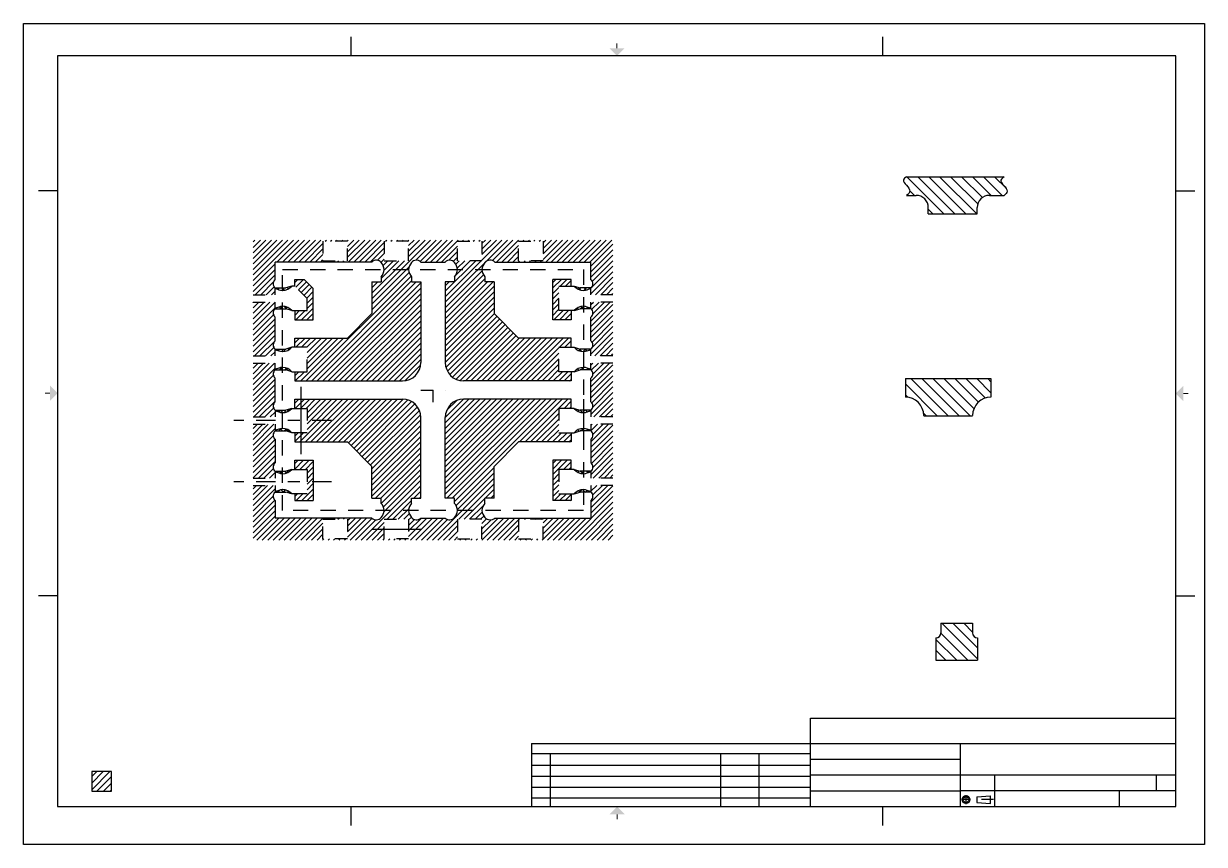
# Model space of a CAD drawing. Header units: millimetres. Extents: x 393.2 to 449.6, y 107.5 to 114.2.
# Drawn here: x 425.11 to 434.77, y 107.5 to 114.22 of the extents above; entities that cross this region are included whole.
import ezdxf

# ---------------------------------------------------------------- set-up
doc = ezdxf.new("R2010")
doc.units = ezdxf.units.MM
doc.header["$LTSCALE"] = 0.5
for name, pattern in [('CENTER', [50.8, 31.75, -6.35, 6.35, -6.35]), ('HIDDEN', [0.375, 0.25, -0.125]), ('PHANTOM', [2.5, 1.25, -0.25, 0.25, -0.25, 0.25, -0.25])]:
    doc.linetypes.add(name, pattern=pattern)
for name, color, linetype in [('1D', 4, 'Continuous'), ('BTM', 7, 'HIDDEN'), ('CEN', 2, 'CENTER'), ('DIM', 3, 'Continuous'), ('HEB', 4, 'Continuous'), ('HET', 6, 'Continuous'), ('PKG', 1, 'PHANTOM'), ('TB', 7, 'Continuous')]:
    doc.layers.add(name, color=color, linetype=linetype)
pattern_1 = [(45, (427.21077, 110.542206), (-0.02245064, 0.02245064), []), (135, (427.21077, 110.542206), (-0.02245064, -0.02245064), [])]
pattern_2 = [(135, (407.43764, 111.00964), (-0.04490128, -0.04490128), [])]

# ---------------------------------------------------------------- blocks, each defined once
blk = doc.blocks.new('FR')
at = {"layer": 'TB'}
for p, q in [((78.32, 188.67), (78.32, 193.22)), ((205.52, 188.67), (205.52, 193.22)), ((8.12, 188.67), (8.12, 9.03)), ((275.59, 188.67), (8.12, 188.67)), ((275.59, 9.03), (275.59, 188.67)), ((3.57, 156.43), (8.12, 156.43)), ((275.59, 156.36), (280.13, 156.36)), ((3.57, 59.52), (8.12, 59.52)), ((275.59, 59.44), (280.13, 59.44)), ((188.21, 30.23), (275.59, 30.23)), ((188.21, 9.03), (188.21, 30.23)), ((121.48, 24.17), (121.48, 9.03)), ((121.48, 24.17), (188.21, 24.17)), ((188.21, 24.17), (275.59, 24.17)), ((224.1, 9.03), (224.1, 24.17)), ((121.48, 21.74), (188.21, 21.74)), ((126.03, 9.03), (126.03, 21.74)), ((166.76, 9.03), (166.76, 21.74)), ((175.96, 9.03), (175.96, 21.74)), ((188.21, 20.42), (224.1, 20.42)), ((121.48, 18.92), (188.21, 18.92)), ((121.48, 16.3), (188.21, 16.3)), ((188.21, 16.66), (275.59, 16.66)), ((232.32, 9.03), (232.32, 16.66)), ((270.99, 12.86), (270.99, 16.66)), ((121.48, 13.68), (188.21, 13.68)), ((188.21, 12.85), (224.1, 12.85)), ((224.1, 12.86), (275.59, 12.86)), ((228.03, 11.36), (231.26, 11.65)), ((228.03, 11.36), (228.03, 10.06)), ((231.26, 9.76), (231.26, 11.65)), ((262.17, 9.03), (262.17, 12.86)), ((8.12, 9.03), (275.59, 9.03)), ((78.35, 4.49), (78.35, 9.03)), ((121.48, 11.17), (188.21, 11.17)), ((205.55, 4.49), (205.55, 9.03)), ((228.03, 10.06), (231.26, 9.76))]:
    blk.add_line(p, q, dxfattribs=at)
at = {"layer": 'TB', "color": 1, "linetype": 'CENTER', "ltscale": 0.002}
for p, q in [((225.43, 9.62), (225.43, 11.79)), ((226.52, 10.71), (224.34, 10.71)), ((232.03, 10.71), (227.29, 10.71))]:
    blk.add_line(p, q, dxfattribs=at)
at = {"layer": 'TB'}
blk.add_lwpolyline([(0, 196.39), (282.46, 196.39), (282.46, 0), (0, 0)], close=True, dxfattribs=at)
at = {"layer": 'TB', "const_width": 0.242}
for points in [[(141.92, 191.7), (141.92, 190.49)], [(5.09, 107.97), (6.3, 107.97)], [(278.62, 107.9), (277.41, 107.9)], [(141.95, 6), (141.95, 7.21)]]:
    blk.add_lwpolyline(points, dxfattribs=at)
at = {"layer": 'TB'}
for radius in [0.945, 0.649]:
    blk.add_circle((225.43, 10.71), radius, dxfattribs=at)
for points in [[(140.1, 190.49), (143.74, 190.49), (141.92, 188.67)], [(6.3, 106.16), (6.3, 109.79), (8.12, 107.97)], [(277.41, 106.08), (277.41, 109.72), (275.59, 107.9)], [(140.13, 7.21), (143.77, 7.21), (141.95, 9.03)]]:
    blk.add_solid(points, dxfattribs=at)

msp = doc.modelspace()

# ---------------------------------------------------------------- hatches: boundary and pattern name
at = {"ltscale": 0.1}
h = msp.add_hatch(dxfattribs=at)
h.set_pattern_fill('ANSI31', color=0, scale=0.02, angle=90, style=0)
h.set_pattern_definition(pattern_2)
edge = h.paths.add_edge_path()
edge.add_line((433.0094, 112.8135), (433.1298, 112.8135))
edge.add_spline(control_points=[(433.1298, 112.8135), (433.1419, 112.8218), (433.1819, 112.8651), (433.0741, 112.9239), (433.1183, 112.9569), (433.1298, 112.9655)], knot_values=[0, 0, 0, 0, 0.03085, 0.109821, 0.137676, 0.137676, 0.137676, 0.137676], degree=3, periodic=0)
edge.add_line((433.1298, 112.9655), (432.331, 112.9655))
edge.add_spline(control_points=[(432.331, 112.9655), (432.32, 112.9573), (432.2779, 112.9246), (432.3847, 112.8663), (432.3447, 112.823), (432.3308, 112.8135)], knot_values=[0.001312, 0.001312, 0.001312, 0.001312, 0.027856, 0.106827, 0.137676, 0.137676, 0.137676, 0.137676], degree=3, periodic=0)
edge.add_line((432.3308, 112.8135), (432.4094, 112.8135))
edge.add_arc((432.4094, 112.7135), 0.1, 0, 90, ccw=False)
edge.add_line((432.5094, 112.7135), (432.5094, 112.6615))
edge.add_line((432.5094, 112.6615), (432.9094, 112.6615))
edge.add_line((432.9094, 112.6615), (432.9094, 112.7135))
edge.add_arc((433.0094, 112.7135), 0.1, 90, 180, ccw=False)
h = msp.add_hatch(dxfattribs=at)
h.set_pattern_fill('ANSI31', color=0, scale=0.02, angle=90, style=0)
h.set_pattern_definition(pattern_2)
h.paths.add_polyline_path([(433.0219, 111.1622), (433.0219, 111.3142), (432.3219, 111.3142), (432.3219, 111.1622, -0.414214), (432.4719, 111.0122), (432.4719, 111.0102), (432.8719, 111.0102, -0.418124)])
h = msp.add_hatch(dxfattribs=at)
h.set_pattern_fill('ANSI31', color=0, scale=0.02, angle=90, style=0)
h.set_pattern_definition([(135, (407.661746, 110.56195), (-0.04490128, -0.04490128), [])])
h.paths.add_polyline_path([(432.9118, 109.1925, -0.414214), (432.8718, 109.2325), (432.8718, 109.3125), (432.6118, 109.3125), (432.6118, 109.2325, -0.414214), (432.5718, 109.1925), (432.5718, 109.0085), (432.9118, 109.0085)])
at = {"layer": '1D'}
h = msp.add_hatch(dxfattribs=at)
h.set_pattern_fill('ANSI31', color=256, scale=0.012, angle=360, style=0)
h.set_pattern_definition([(45, (427.631674, 110.131055), (-0.02694077, 0.02694077), [])])
h.paths.add_polyline_path([(425.8269, 107.937), (425.8269, 108.0978), (425.6661, 108.0978), (425.6661, 107.937)])
at = {"layer": 'HEB', "ltscale": 0.1}
h = msp.add_hatch(dxfattribs=at)
h.set_pattern_fill('ANSI31', color=256, scale=0.01)
h.set_pattern_definition([(45, (427.430114, 110.58727), (-0.02245064, 0.02245064), [])])
h.paths.add_polyline_path([(427.4772, 110.6455), (427.3272, 110.6455), (427.3272, 110.5705), (427.4272, 110.5705), (427.4272, 110.3705), (427.3272, 110.3705), (427.3272, 110.3155), (427.4772, 110.3155)], flags=17)
h.paths.add_polyline_path([(429.5872, 110.6455), (429.4372, 110.6455), (429.4372, 110.3155), (429.5872, 110.3155), (429.5872, 110.3705), (429.4872, 110.3705), (429.4872, 110.5705), (429.5872, 110.5705)], flags=17)
h.paths.add_polyline_path([(427.1647, 110.8177, -0.442346), (427.1647, 110.8855), (427.1647, 110.9405), (426.9847, 110.9405), (426.9847, 110.5005), (427.1647, 110.5005), (427.1647, 110.5555, -0.442346), (427.1647, 110.6233)])
h.paths.add_polyline_path([(429.9297, 110.9405), (429.7497, 110.9405), (429.7497, 110.8855, -0.442346), (429.7497, 110.8177), (429.7497, 110.6233, -0.442346), (429.7497, 110.5555), (429.7497, 110.5005), (429.9297, 110.5005)])
h.paths.add_polyline_path([(429.9297, 110.4405), (429.7497, 110.4405), (429.7497, 110.3855, -0.442346), (429.7497, 110.3177), (429.7497, 110.173), (428.9631, 110.173, -0.437524), (428.8822, 110.178, -0.200628), (428.8572, 110.2355), (428.6572, 110.2355, -0.200628), (428.6322, 110.178, -0.473707), (428.558, 110.173), (428.3565, 110.173, -0.473707), (428.2822, 110.178, -0.200628), (428.2572, 110.2355), (428.0572, 110.2355, -0.200628), (428.0322, 110.178, -0.473707), (427.958, 110.173), (427.1647, 110.173), (427.1647, 110.3177, -0.442346), (427.1647, 110.3855), (427.1647, 110.4405), (426.9847, 110.4405), (426.9847, 109.993), (429.9297, 109.993)])
h.paths.add_polyline_path([(429.3572, 110.163), (429.3572, 110.003), (429.1572, 110.003), (429.1572, 110.163)], flags=16)
h.paths.add_polyline_path([(428.8572, 110.163), (428.8572, 110.003), (428.6572, 110.003), (428.6572, 110.163)], flags=16)
h.paths.add_polyline_path([(428.2572, 110.163), (428.2572, 110.003), (428.0572, 110.003), (428.0572, 110.163)], flags=16)
h.paths.add_polyline_path([(427.7572, 110.163), (427.7572, 110.003), (427.5572, 110.003), (427.5572, 110.163)], flags=16)
h.paths.add_polyline_path([(427.1647, 111.3177, -0.442346), (427.1647, 111.3855), (427.1647, 111.4405), (426.9847, 111.4405), (426.9847, 111.0005), (427.1647, 111.0005), (427.1647, 111.0555, -0.442346), (427.1647, 111.1233)])
h.paths.add_polyline_path([(429.9297, 111.4405), (429.7497, 111.4405), (429.7497, 111.3855, -0.442346), (429.7497, 111.3177), (429.7497, 111.1233, -0.442346), (429.7497, 111.0555), (429.7497, 111.0005), (429.9297, 111.0005)])
h.paths.add_polyline_path([(429.4872, 111.0705), (429.5872, 111.0705), (429.5872, 111.1455), (428.7072, 111.1455, 0.414214), (428.5572, 110.9955), (428.5572, 110.3355), (428.6322, 110.3355), (428.6322, 110.293, -0.200628), (428.6572, 110.2355), (428.8572, 110.2355, -0.200628), (428.8822, 110.293), (428.8822, 110.3355), (428.9572, 110.3355), (428.9572, 110.5955), (429.1572, 110.7955), (429.5872, 110.7955), (429.5872, 110.8705), (429.4872, 110.8705)])
h.paths.add_polyline_path([(428.3572, 110.9955, 0.414214), (428.2072, 111.1455), (427.3272, 111.1455), (427.3272, 111.0705), (427.4272, 111.0705), (427.4272, 110.8705), (427.3272, 110.8705), (427.3272, 110.7955), (427.7572, 110.7955), (427.9572, 110.5955), (427.9572, 110.3355), (428.0322, 110.3355), (428.0322, 110.293, -0.200628), (428.0572, 110.2355), (428.2572, 110.2355, -0.200628), (428.2822, 110.293), (428.2822, 110.3355), (428.3572, 110.3355)])
h.paths.add_polyline_path([(429.5872, 111.8705), (429.4872, 111.8705), (429.4872, 112.0705), (429.5872, 112.0705), (429.5872, 112.1255), (429.4372, 112.1255), (429.4372, 111.7955), (429.5872, 111.7955)], flags=17)
h.paths.add_polyline_path([(429.4872, 111.5705), (429.5872, 111.5705), (429.5872, 111.6455), (429.1572, 111.6455), (428.9572, 111.8455), (428.9572, 112.1055), (428.8822, 112.1055), (428.8822, 112.148, -0.200628), (428.8572, 112.2055), (428.6572, 112.2055, -0.200628), (428.6322, 112.148), (428.6322, 112.1055), (428.5572, 112.1055), (428.5572, 111.4455, 0.414214), (428.7072, 111.2955), (429.5872, 111.2955), (429.5872, 111.3705), (429.4872, 111.3705)])
h.paths.add_polyline_path([(429.9297, 111.9405), (429.7497, 111.9405), (429.7497, 111.8855, -0.442346), (429.7497, 111.8177), (429.7497, 111.6233, -0.442346), (429.7497, 111.5555), (429.7497, 111.5005), (429.9297, 111.5005)])
h.paths.add_polyline_path([(427.4022, 112.1255), (427.3272, 112.1255), (427.3272, 112.0705), (427.4272, 111.9705), (427.4272, 111.8705), (427.3272, 111.8705), (427.3272, 111.7955), (427.4772, 111.7955), (427.4772, 112.0505)], flags=17)
h.paths.add_polyline_path([(427.1647, 111.8177, -0.442346), (427.1647, 111.8855), (427.1647, 111.9405), (426.9847, 111.9405), (426.9847, 111.5005), (427.1647, 111.5005), (427.1647, 111.5555, -0.442346), (427.1647, 111.6233)])
h.paths.add_polyline_path([(428.3572, 112.1055), (428.2822, 112.1055), (428.2822, 112.148, -0.200628), (428.2572, 112.2055), (428.0572, 112.2055, -0.200628), (428.0322, 112.148), (428.0322, 112.1055), (427.9572, 112.1055), (427.9572, 111.8455), (427.7572, 111.6455), (427.3272, 111.6455), (427.3272, 111.5705), (427.4272, 111.5705), (427.4272, 111.3705), (427.3272, 111.3705), (427.3272, 111.2955), (428.2072, 111.2955, 0.414214), (428.3572, 111.4455)])
h.paths.add_polyline_path([(429.9297, 112.448), (426.9847, 112.448), (426.9847, 112.0005), (427.1647, 112.0005), (427.1647, 112.0555, -0.442346), (427.1647, 112.1233), (427.1647, 112.268), (427.958, 112.268, -0.473707), (428.0322, 112.263, -0.200628), (428.0572, 112.2055), (428.2572, 112.2055, -0.200628), (428.2822, 112.263, -0.473707), (428.3565, 112.268), (428.558, 112.268, -0.473707), (428.6322, 112.263, -0.200628), (428.6572, 112.2055), (428.8572, 112.2055, -0.200628), (428.8822, 112.263, -0.437524), (428.9631, 112.268), (429.7497, 112.268), (429.7497, 112.1233, -0.442346), (429.7497, 112.0555), (429.7497, 112.0005), (429.9297, 112.0005)])
h.paths.add_polyline_path([(428.6572, 112.438), (428.8572, 112.438), (428.8572, 112.278), (428.6572, 112.278)], flags=16)
h.paths.add_polyline_path([(428.2572, 112.278), (428.0572, 112.278), (428.0572, 112.438), (428.2572, 112.438)], flags=16)
h.paths.add_polyline_path([(429.1572, 112.438), (429.3572, 112.438), (429.3572, 112.278), (429.1572, 112.278)], flags=16)
h.paths.add_polyline_path([(427.7572, 112.278), (427.5572, 112.278), (427.5572, 112.438), (427.7572, 112.438)], flags=16)
at = {"layer": 'HET'}
h = msp.add_hatch(dxfattribs=at)
h.set_pattern_fill('ANSI37', color=6, scale=0.01)
h.set_pattern_definition(pattern_1)
edge = h.paths.add_edge_path()
edge.add_line((427.2272, 110.5555), (427.1647, 110.5555))
edge.add_arc((427.2341, 110.6645), 0.1292, 237.54819, 266.96247)
edge.add_line((427.2272, 110.5355), (427.2272, 110.5555))
edge = h.paths.add_edge_path()
edge.add_line((427.3022, 110.5705), (427.2522, 110.5555))
edge.add_line((427.2522, 110.5555), (427.2272, 110.5555))
edge.add_line((427.2272, 110.5555), (427.2272, 110.5355))
edge.add_arc((427.2277, 110.6324), 0.097, 269.75288, 320.28091)
edge = h.paths.add_edge_path()
edge.add_arc((427.2341, 110.2764), 0.1292, 93.03753, 122.45181)
edge.add_line((427.1647, 110.3855), (427.2272, 110.3855))
edge.add_line((427.2272, 110.3855), (427.2272, 110.4055))
edge = h.paths.add_edge_path()
edge.add_line((427.2272, 110.4055), (427.2272, 110.3855))
edge.add_line((427.2272, 110.3855), (427.2522, 110.3855))
edge.add_line((427.2522, 110.3855), (427.3022, 110.3705))
edge.add_arc((427.2277, 110.3085), 0.097, 39.71909, 90.24712)
edge = h.paths.add_edge_path()
edge.add_line((427.2272, 111.0555), (427.1647, 111.0555))
edge.add_arc((427.2341, 111.1645), 0.1292, 237.54819, 266.96247)
edge.add_line((427.2272, 111.0355), (427.2272, 111.0555))
edge = h.paths.add_edge_path()
edge.add_line((427.3022, 111.0705), (427.2522, 111.0555))
edge.add_line((427.2522, 111.0555), (427.2272, 111.0555))
edge.add_line((427.2272, 111.0555), (427.2272, 111.0355))
edge.add_arc((427.2277, 111.1324), 0.097, 269.75288, 320.28091)
edge = h.paths.add_edge_path()
edge.add_arc((427.2341, 110.7764), 0.1292, 93.03753, 122.45181)
edge.add_line((427.1647, 110.8855), (427.2272, 110.8855))
edge.add_line((427.2272, 110.8855), (427.2272, 110.9055))
edge = h.paths.add_edge_path()
edge.add_line((427.2272, 110.9055), (427.2272, 110.8855))
edge.add_line((427.2272, 110.8855), (427.2522, 110.8855))
edge.add_line((427.2522, 110.8855), (427.3022, 110.8705))
edge.add_arc((427.2277, 110.8085), 0.097, 39.71909, 90.24712)
edge = h.paths.add_edge_path()
edge.add_line((427.2272, 111.5555), (427.1647, 111.5555))
edge.add_arc((427.2341, 111.6645), 0.1292, 237.54819, 266.96247)
edge.add_line((427.2272, 111.5355), (427.2272, 111.5555))
edge = h.paths.add_edge_path()
edge.add_line((427.3022, 111.5705), (427.2522, 111.5555))
edge.add_line((427.2522, 111.5555), (427.2272, 111.5555))
edge.add_line((427.2272, 111.5555), (427.2272, 111.5355))
edge.add_arc((427.2277, 111.6324), 0.097, 269.75288, 320.28091)
edge = h.paths.add_edge_path()
edge.add_arc((427.2282, 111.3099), 0.0956, 90.60279, 127.75523)
edge.add_line((427.1697, 111.3855), (427.2272, 111.3855))
edge.add_line((427.2272, 111.3855), (427.2272, 111.4055))
edge = h.paths.add_edge_path()
edge.add_line((427.2272, 111.4055), (427.2272, 111.3855))
edge.add_line((427.2272, 111.3855), (427.2522, 111.3855))
edge.add_line((427.2522, 111.3855), (427.3022, 111.3705))
edge.add_arc((427.2277, 111.3085), 0.097, 39.71909, 90.24712)
edge = h.paths.add_edge_path()
edge.add_line((427.2272, 112.0555), (427.1647, 112.0555))
edge.add_arc((427.2341, 112.1645), 0.1292, 237.54819, 266.96247)
edge.add_line((427.2272, 112.0355), (427.2272, 112.0555))
edge = h.paths.add_edge_path()
edge.add_line((427.3022, 112.0705), (427.2522, 112.0555))
edge.add_line((427.2522, 112.0555), (427.2272, 112.0555))
edge.add_line((427.2272, 112.0555), (427.2272, 112.0355))
edge.add_arc((427.2277, 112.1324), 0.097, 269.75288, 320.28091)
edge = h.paths.add_edge_path()
edge.add_arc((427.2341, 111.7764), 0.1292, 93.03753, 122.45181)
edge.add_line((427.1647, 111.8855), (427.2272, 111.8855))
edge.add_line((427.2272, 111.8855), (427.2272, 111.9055))
edge = h.paths.add_edge_path()
edge.add_line((427.2272, 111.9055), (427.2272, 111.8855))
edge.add_line((427.2272, 111.8855), (427.2522, 111.8855))
edge.add_line((427.2522, 111.8855), (427.3022, 111.8705))
edge.add_arc((427.2277, 111.8085), 0.097, 39.71909, 90.24712)
h = msp.add_hatch(dxfattribs=at)
h.set_pattern_fill('ANSI37', color=6, scale=0.01)
h.set_pattern_definition(pattern_1)
edge = h.paths.add_edge_path()
edge.add_line((429.6872, 110.5555), (429.7497, 110.5555))
edge.add_arc((429.6804, 110.6645), 0.1292, 273.03753, 302.45181, ccw=False)
edge.add_line((429.6872, 110.5355), (429.6872, 110.5555))
edge = h.paths.add_edge_path()
edge.add_line((429.6122, 110.5705), (429.6622, 110.5555))
edge.add_line((429.6622, 110.5555), (429.6872, 110.5555))
edge.add_line((429.6872, 110.5555), (429.6872, 110.5355))
edge.add_arc((429.6868, 110.6324), 0.097, 219.71909, 270.24712, ccw=False)
edge = h.paths.add_edge_path()
edge.add_arc((429.6804, 110.2764), 0.1292, 57.54819, 86.96247, ccw=False)
edge.add_line((429.7497, 110.3855), (429.6872, 110.3855))
edge.add_line((429.6872, 110.3855), (429.6872, 110.4055))
edge = h.paths.add_edge_path()
edge.add_line((429.6872, 110.4055), (429.6872, 110.3855))
edge.add_line((429.6872, 110.3855), (429.6622, 110.3855))
edge.add_line((429.6622, 110.3855), (429.6122, 110.3705))
edge.add_arc((429.6868, 110.3085), 0.097, 89.75288, 140.28091, ccw=False)
edge = h.paths.add_edge_path()
edge.add_line((429.6872, 111.0555), (429.7497, 111.0555))
edge.add_arc((429.6804, 111.1645), 0.1292, 273.03753, 302.45181, ccw=False)
edge.add_line((429.6872, 111.0355), (429.6872, 111.0555))
edge = h.paths.add_edge_path()
edge.add_line((429.6122, 111.0705), (429.6622, 111.0555))
edge.add_line((429.6622, 111.0555), (429.6872, 111.0555))
edge.add_line((429.6872, 111.0555), (429.6872, 111.0355))
edge.add_arc((429.6868, 111.1324), 0.097, 219.71909, 270.24712, ccw=False)
edge = h.paths.add_edge_path()
edge.add_arc((429.6804, 110.7764), 0.1292, 57.54819, 86.96247, ccw=False)
edge.add_line((429.7497, 110.8855), (429.6872, 110.8855))
edge.add_line((429.6872, 110.8855), (429.6872, 110.9055))
edge = h.paths.add_edge_path()
edge.add_line((429.6872, 110.9055), (429.6872, 110.8855))
edge.add_line((429.6872, 110.8855), (429.6622, 110.8855))
edge.add_line((429.6622, 110.8855), (429.6122, 110.8705))
edge.add_arc((429.6868, 110.8085), 0.097, 89.75288, 140.28091, ccw=False)
edge = h.paths.add_edge_path()
edge.add_line((429.6872, 111.5555), (429.7497, 111.5555))
edge.add_arc((429.6804, 111.6645), 0.1292, 273.03753, 302.45181, ccw=False)
edge.add_line((429.6872, 111.5355), (429.6872, 111.5555))
edge = h.paths.add_edge_path()
edge.add_line((429.6122, 111.5705), (429.6622, 111.5555))
edge.add_line((429.6622, 111.5555), (429.6872, 111.5555))
edge.add_line((429.6872, 111.5555), (429.6872, 111.5355))
edge.add_arc((429.6868, 111.6324), 0.097, 219.71909, 270.24712, ccw=False)
edge = h.paths.add_edge_path()
edge.add_arc((429.6804, 111.2764), 0.1292, 57.54819, 86.96247, ccw=False)
edge.add_line((429.7497, 111.3855), (429.6872, 111.3855))
edge.add_line((429.6872, 111.3855), (429.6872, 111.4055))
edge = h.paths.add_edge_path()
edge.add_line((429.6872, 111.4055), (429.6872, 111.3855))
edge.add_line((429.6872, 111.3855), (429.6622, 111.3855))
edge.add_line((429.6622, 111.3855), (429.6122, 111.3705))
edge.add_arc((429.6868, 111.3085), 0.097, 89.75288, 140.28091, ccw=False)
edge = h.paths.add_edge_path()
edge.add_line((429.6872, 112.0555), (429.7497, 112.0555))
edge.add_arc((429.6804, 112.1645), 0.1292, 273.03753, 302.45181, ccw=False)
edge.add_line((429.6872, 112.0355), (429.6872, 112.0555))
edge = h.paths.add_edge_path()
edge.add_line((429.6122, 112.0705), (429.6622, 112.0555))
edge.add_line((429.6622, 112.0555), (429.6872, 112.0555))
edge.add_line((429.6872, 112.0555), (429.6872, 112.0355))
edge.add_arc((429.6868, 112.1324), 0.097, 219.71909, 270.24712, ccw=False)
edge = h.paths.add_edge_path()
edge.add_arc((429.6804, 111.7764), 0.1292, 57.54819, 86.96247, ccw=False)
edge.add_line((429.7497, 111.8855), (429.6872, 111.8855))
edge.add_line((429.6872, 111.8855), (429.6872, 111.9055))
edge = h.paths.add_edge_path()
edge.add_line((429.6872, 111.9055), (429.6872, 111.8855))
edge.add_line((429.6872, 111.8855), (429.6622, 111.8855))
edge.add_line((429.6622, 111.8855), (429.6122, 111.8705))
edge.add_arc((429.6868, 111.8085), 0.097, 89.75288, 140.28091, ccw=False)

# ---------------------------------------------------------------- linework, layer by layer
at = {"ltscale": 0.1}
for p, q in [((432.331, 112.9655), (433.1298, 112.9655)), ((432.3308, 112.8135), (432.4094, 112.8135)), ((433.0094, 112.8135), (433.1298, 112.8135)), ((432.5094, 112.6615), (432.9094, 112.6615)), ((432.3219, 111.3142), (433.0219, 111.3142)), ((432.3219, 111.3142), (432.3219, 111.1622)), ((433.0219, 111.3142), (433.0219, 111.1622)), ((432.4719, 111.0122), (432.4719, 111.0102)), ((432.4719, 111.0102), (432.8719, 111.0102)), ((432.6118, 109.3125), (432.8718, 109.3125)), ((432.6118, 109.3125), (432.6118, 109.2325)), ((432.8718, 109.3125), (432.8718, 109.2325)), ((432.5718, 109.1925), (432.5718, 109.0085)), ((432.9118, 109.1925), (432.9118, 109.0085)), ((432.5718, 109.0085), (432.9118, 109.0085))]:
    msp.add_line(p, q, dxfattribs=at)
at = {"color": 0, "ltscale": 0.1}
for p, q in [((432.5094, 112.6615), (432.5094, 112.7135)), ((432.9094, 112.6615), (432.9094, 112.7135))]:
    msp.add_line(p, q, dxfattribs=at)
for p, q in [((427.958, 112.268), (427.1647, 112.268)), ((427.1647, 112.1233), (427.1647, 112.268)), ((428.3565, 112.268), (428.558, 112.268)), ((428.9631, 112.268), (429.7497, 112.268)), ((429.7497, 112.1233), (429.7497, 112.268)), ((427.3022, 112.0705), (427.2522, 112.0555)), ((427.3272, 112.0705), (427.3022, 112.0705)), ((427.3272, 112.0705), (427.3272, 112.1255)), ((427.3272, 112.1255), (427.4022, 112.1255)), ((427.4022, 112.1255), (427.4772, 112.0505)), ((427.9572, 112.1055), (428.0322, 112.1055)), ((427.9572, 112.1055), (427.9572, 111.8455)), ((428.0322, 112.148), (428.0322, 112.1055)), ((428.2822, 112.148), (428.2822, 112.1055)), ((428.2822, 112.1055), (428.3572, 112.1055)), ((428.3572, 112.1055), (428.3572, 111.4455)), ((428.6322, 112.1055), (428.5572, 112.1055)), ((428.5572, 112.1055), (428.5572, 111.4455)), ((428.6322, 112.148), (428.6322, 112.1055)), ((428.8822, 112.148), (428.8822, 112.1055)), ((428.9572, 112.1055), (428.8822, 112.1055)), ((428.9572, 112.1055), (428.9572, 111.8455)), ((429.5872, 112.1255), (429.4372, 112.1255)), ((429.4372, 111.7955), (429.4372, 112.1255)), ((429.5872, 112.0705), (429.5872, 112.1255)), ((429.5872, 112.0705), (429.6122, 112.0705)), ((429.6122, 112.0705), (429.6622, 112.0555)), ((427.1647, 112.0555), (427.2522, 112.0555)), ((427.4772, 111.7955), (427.4772, 112.0505)), ((429.7497, 112.0555), (429.6622, 112.0555)), ((427.1647, 111.8855), (427.2522, 111.8855)), ((427.3022, 111.8705), (427.2522, 111.8855)), ((427.3022, 111.8705), (427.3272, 111.8705)), ((427.3272, 111.8705), (427.3272, 111.7955)), ((429.5872, 111.8705), (429.5872, 111.7955)), ((429.6122, 111.8705), (429.5872, 111.8705)), ((429.6122, 111.8705), (429.6622, 111.8855)), ((429.7497, 111.8855), (429.6622, 111.8855)), ((427.1647, 111.6233), (427.1647, 111.8177)), ((427.3272, 111.7955), (427.4772, 111.7955)), ((427.7572, 111.6455), (427.9572, 111.8455)), ((429.1572, 111.6455), (428.9572, 111.8455)), ((429.5872, 111.7955), (429.4372, 111.7955)), ((429.7497, 111.6233), (429.7497, 111.8177)), ((427.3272, 111.5705), (427.3272, 111.6455)), ((427.3272, 111.6455), (427.7572, 111.6455)), ((429.5872, 111.6455), (429.1572, 111.6455)), ((429.5872, 111.5705), (429.5872, 111.6455)), ((427.1647, 111.5555), (427.2522, 111.5555)), ((427.3022, 111.5705), (427.2522, 111.5555)), ((427.3272, 111.5705), (427.3022, 111.5705)), ((429.5872, 111.5705), (429.6122, 111.5705)), ((429.6122, 111.5705), (429.6622, 111.5555)), ((429.7497, 111.5555), (429.6622, 111.5555)), ((427.1647, 111.3855), (427.2522, 111.3855)), ((427.3022, 111.3705), (427.2522, 111.3855)), ((429.6122, 111.3705), (429.6622, 111.3855)), ((429.7497, 111.3855), (429.6622, 111.3855)), ((427.1647, 111.1233), (427.1647, 111.3177)), ((427.3022, 111.3705), (427.3272, 111.3705)), ((427.3272, 111.3705), (427.3272, 111.2955)), ((427.3272, 111.2955), (428.2072, 111.2955)), ((429.5872, 111.2955), (428.7072, 111.2955)), ((429.5872, 111.3705), (429.5872, 111.2955)), ((429.6122, 111.3705), (429.5872, 111.3705)), ((429.7497, 111.1233), (429.7497, 111.3177)), ((427.3272, 111.0705), (427.3272, 111.1455)), ((427.3272, 111.1455), (428.2072, 111.1455)), ((429.5872, 111.1455), (428.7072, 111.1455)), ((429.5872, 111.0705), (429.5872, 111.1455)), ((427.1647, 111.0555), (427.2522, 111.0555)), ((427.3022, 111.0705), (427.2522, 111.0555)), ((427.3022, 111.0705), (427.3272, 111.0705)), ((428.3572, 110.3355), (428.3572, 110.9955)), ((428.5572, 110.3355), (428.5572, 110.9955)), ((429.6122, 111.0705), (429.5872, 111.0705)), ((429.6122, 111.0705), (429.6622, 111.0555)), ((429.7497, 111.0555), (429.6622, 111.0555)), ((427.1647, 110.8855), (427.2522, 110.8855)), ((427.1647, 110.8177), (427.1647, 110.6233)), ((427.3022, 110.8705), (427.2522, 110.8855)), ((427.3272, 110.8705), (427.3022, 110.8705)), ((427.3272, 110.8705), (427.3272, 110.7955)), ((429.5872, 110.8705), (429.5872, 110.7955)), ((429.5872, 110.8705), (429.6122, 110.8705)), ((429.6122, 110.8705), (429.6622, 110.8855)), ((429.7497, 110.8855), (429.6622, 110.8855)), ((429.7497, 110.8177), (429.7497, 110.6233)), ((427.3272, 110.7955), (427.7572, 110.7955)), ((427.7572, 110.7955), (427.9572, 110.5955)), ((429.1572, 110.7955), (428.9572, 110.5955)), ((429.5872, 110.7955), (429.1572, 110.7955)), ((427.3272, 110.5705), (427.3272, 110.6455)), ((427.3272, 110.6455), (427.4772, 110.6455)), ((427.4772, 110.6455), (427.4772, 110.3155)), ((429.5872, 110.6455), (429.4372, 110.6455)), ((429.4372, 110.6455), (429.4372, 110.3155)), ((429.5872, 110.5705), (429.5872, 110.6455)), ((427.1647, 110.5555), (427.2522, 110.5555)), ((427.3022, 110.5705), (427.2522, 110.5555)), ((427.3022, 110.5705), (427.3272, 110.5705)), ((427.9572, 110.3355), (427.9572, 110.5955)), ((428.9572, 110.3355), (428.9572, 110.5955)), ((429.6122, 110.5705), (429.5872, 110.5705)), ((429.6122, 110.5705), (429.6622, 110.5555)), ((429.7497, 110.5555), (429.6622, 110.5555)), ((427.1647, 110.3855), (427.2522, 110.3855)), ((427.1647, 110.3177), (427.1647, 110.173)), ((427.3022, 110.3705), (427.2522, 110.3855)), ((427.3272, 110.3705), (427.3022, 110.3705)), ((427.3272, 110.3705), (427.3272, 110.3155)), ((427.9572, 110.3355), (428.0322, 110.3355)), ((428.0322, 110.293), (428.0322, 110.3355)), ((428.2822, 110.3355), (428.3572, 110.3355)), ((428.2822, 110.293), (428.2822, 110.3355)), ((428.6322, 110.3355), (428.5572, 110.3355)), ((428.6322, 110.293), (428.6322, 110.3355)), ((428.9572, 110.3355), (428.8822, 110.3355)), ((428.8822, 110.293), (428.8822, 110.3355)), ((429.5872, 110.3705), (429.5872, 110.3155)), ((429.5872, 110.3705), (429.6122, 110.3705)), ((429.6122, 110.3705), (429.6622, 110.3855)), ((429.7497, 110.3855), (429.6622, 110.3855)), ((429.7497, 110.3177), (429.7497, 110.173)), ((427.3272, 110.3155), (427.4772, 110.3155)), ((429.5872, 110.3155), (429.4372, 110.3155)), ((427.958, 110.173), (427.1647, 110.173)), ((428.3565, 110.173), (428.558, 110.173)), ((428.9631, 110.173), (429.7497, 110.173)), ((425.8269, 108.0978), (425.6661, 108.0978)), ((425.6661, 108.0978), (425.6661, 107.937)), ((425.8269, 107.937), (425.8269, 108.0978)), ((425.6661, 107.937), (425.8269, 107.937))]:
    msp.add_line(p, q)
for centre, start, end in [((432.4094, 112.7135), 360, 90), ((433.0094, 112.7135), 90, 180)]:
    msp.add_arc(centre, 0.1, start, end, dxfattribs=at)
for centre, radius, start, end in [((427.993, 112.2351), 0.0481, 35.45452, 136.84345), ((427.976, 112.2043), 0.0813, 0.80948, 46.18765), ((428.3385, 112.2043), 0.0813, 133.81235, 179.19052), ((428.3214, 112.2351), 0.0481, 43.15655, 144.54548), ((428.593, 112.2351), 0.0481, 35.45452, 136.84345), ((428.576, 112.2043), 0.0813, 0.80948, 46.18765), ((428.9385, 112.2043), 0.0813, 133.81235, 179.19052), ((428.925, 112.2281), 0.0552, 46.27571, 140.7978), ((427.976, 112.2066), 0.0813, 313.81235, 359.19052), ((428.3385, 112.2066), 0.0813, 180.80948, 226.18765), ((428.576, 112.2066), 0.0813, 313.81235, 359.19052), ((428.9385, 112.2066), 0.0813, 180.80948, 226.18765), ((427.1956, 112.0894), 0.0458, 132.27594, 227.72406), ((427.2277, 112.1324), 0.097, 269.75288, 320.28091), ((429.6868, 112.1324), 0.097, 219.71909, 270.24712), ((429.7189, 112.0894), 0.0458, 312.27594, 47.72406), ((427.2341, 112.1645), 0.1292, 237.54819, 266.96247), ((429.6804, 112.1645), 0.1292, 273.03753, 302.45181), ((427.1956, 111.8516), 0.0458, 132.27594, 227.72406), ((427.2341, 111.7764), 0.1292, 93.03753, 122.45181), ((427.2277, 111.8085), 0.097, 39.71909, 90.24712), ((429.6868, 111.8085), 0.097, 89.75288, 140.28091), ((429.6804, 111.7764), 0.1292, 57.54819, 86.96247), ((429.7189, 111.8516), 0.0458, 312.27594, 47.72406), ((427.1956, 111.5894), 0.0458, 132.27594, 227.72406), ((429.7189, 111.5894), 0.0458, 312.27594, 47.72406), ((427.2341, 111.6645), 0.1292, 237.54819, 266.96247), ((427.2277, 111.6324), 0.097, 269.75288, 320.28091), ((429.6868, 111.6324), 0.097, 219.71909, 270.24712), ((429.6804, 111.6645), 0.1292, 273.03753, 302.45181), ((427.1956, 111.3516), 0.0458, 132.27594, 227.72406), ((427.2341, 111.2764), 0.1292, 93.03753, 122.45181), ((427.2277, 111.3085), 0.097, 39.71909, 90.24712), ((428.2072, 111.4455), 0.15, 270, 0), ((428.7072, 111.4455), 0.15, 180, 270), ((429.6868, 111.3085), 0.097, 89.75288, 140.28091), ((429.6804, 111.2764), 0.1292, 57.54819, 86.96247), ((429.7189, 111.3516), 0.0458, 312.27594, 47.72406), ((427.1956, 111.0894), 0.0458, 132.27594, 227.72406), ((428.2072, 110.9955), 0.15, 0, 90), ((428.7072, 110.9955), 0.15, 90, 180), ((429.7189, 111.0894), 0.0458, 312.27594, 47.72406), ((427.2341, 111.1645), 0.1292, 237.54819, 266.96247), ((427.2277, 111.1324), 0.097, 269.75288, 320.28091), ((429.6868, 111.1324), 0.097, 219.71909, 270.24712), ((429.6804, 111.1645), 0.1292, 273.03753, 302.45181), ((427.2341, 110.7764), 0.1292, 93.03753, 122.45181), ((427.2277, 110.8085), 0.097, 39.71909, 90.24712), ((429.6868, 110.8085), 0.097, 89.75288, 140.28091), ((429.6804, 110.7764), 0.1292, 57.54819, 86.96247), ((427.1956, 110.8516), 0.0458, 132.27594, 227.72406), ((429.7189, 110.8516), 0.0458, 312.27594, 47.72406), ((427.1956, 110.5894), 0.0458, 132.27594, 227.72406), ((429.7189, 110.5894), 0.0458, 312.27594, 47.72406), ((427.2341, 110.6645), 0.1292, 237.54819, 266.96247), ((427.2277, 110.6324), 0.097, 269.75288, 320.28091), ((429.6868, 110.6324), 0.097, 219.71909, 270.24712), ((429.6804, 110.6645), 0.1292, 273.03753, 302.45181), ((427.1956, 110.3516), 0.0458, 132.27594, 227.72406), ((427.2341, 110.2764), 0.1292, 93.03753, 122.45181), ((427.2277, 110.3085), 0.097, 39.71909, 90.24712), ((429.6868, 110.3085), 0.097, 89.75288, 140.28091), ((429.6804, 110.2764), 0.1292, 57.54819, 86.96247), ((429.7189, 110.3516), 0.0458, 312.27594, 47.72406), ((427.976, 110.2343), 0.0813, 0.80948, 46.18765), ((427.976, 110.2366), 0.0813, 313.81235, 359.19052), ((428.3385, 110.2343), 0.0813, 133.81235, 179.19052), ((428.3385, 110.2366), 0.0813, 180.80948, 226.18765), ((428.576, 110.2343), 0.0813, 0.80948, 46.18765), ((428.576, 110.2366), 0.0813, 313.81235, 359.19052), ((428.9385, 110.2343), 0.0813, 133.81235, 179.19052), ((428.9385, 110.2366), 0.0813, 180.80948, 226.18765), ((427.993, 110.2059), 0.0481, 223.15655, 324.54548), ((428.3214, 110.2059), 0.0481, 215.45452, 316.84345), ((428.593, 110.2059), 0.0481, 223.15655, 324.54548), ((428.925, 110.2129), 0.0552, 219.2022, 313.72429)]:
    msp.add_arc(centre, radius, start, end)
at = {"ltscale": 0.1}
for centre, radius, start, end in [((432.3219, 111.0122), 0.15, 0, 90), ((433.0219, 111.0122), 0.15, 90, 180), ((432.5718, 109.2325), 0.04, 270, 0), ((432.9118, 109.2325), 0.04, 180, 270)]:
    msp.add_arc(centre, radius, start, end, dxfattribs=at)
at = {"color": 0, "ltscale": 0.1}
for points, knots in [([(432.331, 112.9655), (432.32, 112.9573), (432.2779, 112.9246), (432.3847, 112.8663), (432.3447, 112.823), (432.3308, 112.8135)], [0.0013124, 0.0013124, 0.0013124, 0.0013124, 0.0278557, 0.1068269, 0.1376764, 0.1376764, 0.1376764, 0.1376764]), ([(433.1298, 112.9655), (433.1183, 112.9569), (433.0741, 112.9239), (433.1819, 112.8651), (433.1419, 112.8218), (433.1298, 112.8135)], [0, 0, 0, 0, 0.0278557, 0.1068269, 0.1376764, 0.1376764, 0.1376764, 0.1376764])]:
    msp.add_open_spline(points, degree=3, knots=knots, dxfattribs=at)
at = {"layer": '1D', "color": 7, "linetype": 'ByBlock', "lineweight": 0}
for p, q in [((434.7679, 107.5023), (434.7679, 114.2189)), ((425.108, 107.5023), (434.7679, 107.5023))]:
    msp.add_line(p, q, dxfattribs=at)
at = {"layer": 'BTM', "ltscale": 0.2}
for p, q in [((426.9847, 112.0005), (427.1647, 112.0005)), ((427.1647, 112.0005), (427.1647, 112.0555)), ((429.7497, 112.0005), (429.7497, 112.0555)), ((429.9297, 112.0005), (429.7497, 112.0005)), ((426.9847, 111.9405), (427.1647, 111.9405)), ((427.1647, 111.8855), (427.1647, 111.9405)), ((429.7497, 111.8855), (429.7497, 111.9405)), ((429.9297, 111.9405), (429.7497, 111.9405)), ((426.9847, 111.5005), (427.1647, 111.5005)), ((427.1647, 111.5005), (427.1647, 111.5555)), ((429.7497, 111.5005), (429.7497, 111.5555)), ((429.9297, 111.5005), (429.7497, 111.5005)), ((426.9847, 111.4405), (427.1647, 111.4405)), ((427.1647, 111.3855), (427.1647, 111.4405)), ((429.7497, 111.3855), (429.7497, 111.4405)), ((429.9297, 111.4405), (429.7497, 111.4405)), ((426.9847, 111.0005), (427.1647, 111.0005)), ((427.1647, 111.0555), (427.1647, 111.0005)), ((429.7497, 111.0555), (429.7497, 111.0005)), ((429.9297, 111.0005), (429.7497, 111.0005)), ((426.9847, 110.9405), (427.1647, 110.9405)), ((427.1647, 110.9405), (427.1647, 110.8855)), ((429.7497, 110.9405), (429.7497, 110.8855)), ((429.9297, 110.9405), (429.7497, 110.9405)), ((427.1647, 110.5555), (427.1647, 110.5005)), ((429.7497, 110.5555), (429.7497, 110.5005)), ((426.9847, 110.5005), (427.1647, 110.5005)), ((426.9847, 110.4405), (427.1647, 110.4405)), ((427.1647, 110.4405), (427.1647, 110.3855)), ((429.9297, 110.5005), (429.7497, 110.5005)), ((429.7497, 110.4405), (429.7497, 110.3855)), ((429.9297, 110.4405), (429.7497, 110.4405))]:
    msp.add_line(p, q, dxfattribs=at)
for points in [[(427.5572, 112.438), (427.5572, 112.278), (427.7572, 112.278), (427.7572, 112.438)], [(428.0572, 112.438), (428.0572, 112.278), (428.2572, 112.278), (428.2572, 112.438)], [(428.8572, 112.438), (428.8572, 112.278), (428.6572, 112.278), (428.6572, 112.438)], [(429.3572, 112.438), (429.3572, 112.278), (429.1572, 112.278), (429.1572, 112.438)], [(427.5572, 110.003), (427.5572, 110.163), (427.7572, 110.163), (427.7572, 110.003)], [(428.0572, 110.003), (428.0572, 110.163), (428.2572, 110.163), (428.2572, 110.003)], [(428.8572, 110.003), (428.8572, 110.163), (428.6572, 110.163), (428.6572, 110.003)], [(429.3572, 110.003), (429.3572, 110.163), (429.1572, 110.163), (429.1572, 110.003)]]:
    msp.add_lwpolyline(points, close=True, dxfattribs=at)
for points in [[(427.3272, 111.8705), (427.4272, 111.8705), (427.4272, 111.9705), (427.3272, 112.0705), (427.3272, 112.0705)], [(429.5872, 111.8705), (429.4872, 111.8705), (429.4872, 112.0705), (429.5872, 112.0705), (429.5872, 112.0705)], [(427.3272, 111.3705), (427.4272, 111.3705), (427.4272, 111.5705), (427.3272, 111.5705)], [(429.5872, 111.3705), (429.4872, 111.3705), (429.4872, 111.5705), (429.5872, 111.5705)], [(427.3272, 111.0705), (427.4272, 111.0705), (427.4272, 110.8705), (427.3272, 110.8705)], [(429.5872, 111.0705), (429.4872, 111.0705), (429.4872, 110.8705), (429.5872, 110.8705)], [(427.3272, 110.5705), (427.4272, 110.5705), (427.4272, 110.3705), (427.3272, 110.3705), (427.3272, 110.3705)], [(429.5872, 110.5705), (429.4872, 110.5705), (429.4872, 110.3705), (429.5872, 110.3705), (429.5872, 110.3705)]]:
    msp.add_lwpolyline(points, dxfattribs=at)
at = {"layer": 'CEN', "ltscale": 0.005}
for p, q in [((428.4572, 111.1205), (428.4572, 111.3205)), ((428.3572, 111.2205), (428.5572, 111.2205))]:
    msp.add_line(p, q, dxfattribs=at)
at = {"layer": 'CEN', "ltscale": 0.01}
for p, q in [((427.6272, 110.9705), (426.8272, 110.9705)), ((427.6272, 110.4705), (426.8272, 110.4705))]:
    msp.add_line(p, q, dxfattribs=at)
at = {"layer": 'DIM', "ltscale": 0.1}
for p, q in [((427.3772, 111.2455), (427.3772, 110.6955)), ((429.6872, 111.1455), (429.6872, 110.7955)), ((427.9572, 110.083), (428.3572, 110.083))]:
    msp.add_line(p, q, dxfattribs=at)
at = {"layer": 'PKG', "color": 1, "linetype": 'HIDDEN'}
msp.add_lwpolyline([(427.2272, 110.2355), (427.2272, 112.2055), (429.6872, 112.2055), (429.6872, 110.2355)], close=True, dxfattribs=at)

# ---------------------------------------------------------------- block references
at = {"layer": 'TB', "xscale": 0.0341999999999985, "yscale": 0.0341999999999985, "zscale": 0.0341999999999985}
msp.add_blockref('FR', (425.108, 107.5023), dxfattribs=at)

doc.saveas('drawing.dxf')
